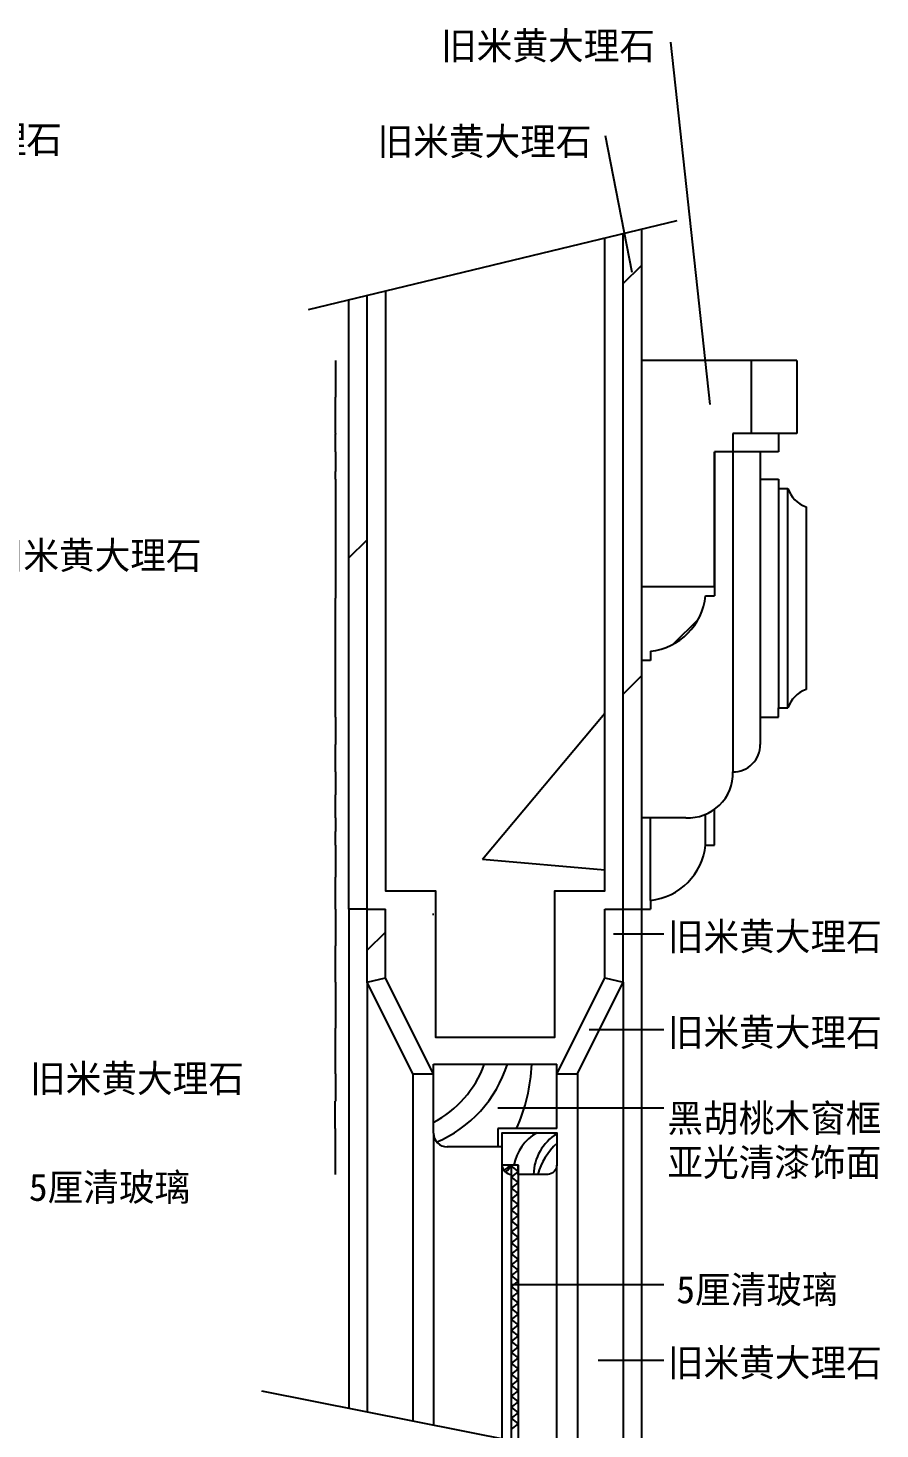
# Model space of a CAD drawing. Header units: metres. Extents: x 247 to 5330, y 146 to 7075.
# Drawn here: x 3418 to 5282, y 4011 to 7075 of the extents above; entities that cross this region are included whole.
import ezdxf

# ---------------------------------------------------------------- set-up
doc = ezdxf.new("R2010")
doc.units = ezdxf.units.M
for name, color, linetype in [('2', 2, 'Continuous'), ('3', 3, 'Continuous'), ('4', 4, 'Continuous'), ('7', 7, 'Continuous'), ('BH', 3, 'Continuous'), ('DIM', 3, 'Continuous'), ('TEXT', 3, 'Continuous')]:
    doc.layers.add(name, color=color, linetype=linetype)
doc.dimstyles.get("Standard").update_dxf_attribs({"dimtxt": 2.5, "dimasz": 2.5, "dimexe": 1.25, "dimexo": 0.625, "dimtad": 1, "dimcen": 2.5, "dimazin": 3, "dimtfac": 1, "dimtmove": 0, "dimatfit": 3})

# ---------------------------------------------------------------- blocks, each defined once
blk = doc.blocks.new('*D82')
for p, q in [((4090.59, 5148.07), (4090.59, 5068.07)), ((4090.34, 5068.07), (4090.09, 5068.07)), ((4090.59, 4988.07), (4090.59, 5068.07)), ((4090.59, 5068.07), (4090.59, 5068.07)), ((4090.84, 5068.07), (4091.09, 5068.07))]:
    blk.add_line(p, q)
at = {"layer": 'Defpoints'}
for p in [(4090.59, 5148.07), (4090.59, 5068.07), (4090.59, 4988.07)]:
    blk.add_point(p, dxfattribs=at)
at = {"layer": 'DIM', "insert": (4090.59, 5069.195), "char_height": 1, "attachment_point": 5}
blk.add_mtext('80', dxfattribs=at)
blk = doc.blocks.new('*D83')
for p, q in [((4090.41, 4668.07), (4090.41, 4618.07)), ((4090.16, 4618.07), (4089.91, 4618.07)), ((4090.59, 4618.07), (4090.41, 4618.07)), ((4090.59, 4568.07), (4090.59, 4618.07)), ((4090.84, 4618.07), (4091.09, 4618.07))]:
    blk.add_line(p, q)
at = {"layer": 'Defpoints'}
for p in [(4090.41, 4668.07), (4090.59, 4618.07), (4090.59, 4568.07)]:
    blk.add_point(p, dxfattribs=at)
at = {"layer": 'DIM', "insert": (4090.5, 4616.945), "char_height": 1, "attachment_point": 5}
blk.add_mtext('50', dxfattribs=at)
blk = doc.blocks.new('*D84')
for p, q in [((4090.59, 4788.07), (4090.59, 4728.07)), ((4090.16, 4728.07), (4089.91, 4728.07)), ((4090.41, 4668.07), (4090.41, 4728.07)), ((4090.41, 4728.07), (4090.59, 4728.07)), ((4090.84, 4728.07), (4091.09, 4728.07))]:
    blk.add_line(p, q)
at = {"layer": 'Defpoints'}
for p in [(4090.59, 4788.07), (4090.41, 4728.07), (4090.41, 4668.07)]:
    blk.add_point(p, dxfattribs=at)
at = {"layer": 'DIM', "insert": (4090.5, 4729.195), "char_height": 1, "attachment_point": 5}
blk.add_mtext('60', dxfattribs=at)
blk = doc.blocks.new('*D85')
for p, q in [((4090.59, 4988.07), (4090.59, 4888.07)), ((4090.34, 4888.07), (4090.09, 4888.07)), ((4090.59, 4788.07), (4090.59, 4888.07)), ((4090.59, 4888.07), (4090.59, 4888.07)), ((4090.84, 4888.07), (4091.09, 4888.07))]:
    blk.add_line(p, q)
at = {"layer": 'Defpoints'}
for p in [(4090.59, 4988.07), (4090.59, 4888.07), (4090.59, 4788.07)]:
    blk.add_point(p, dxfattribs=at)
at = {"layer": 'DIM', "insert": (4090.59, 4889.195), "char_height": 1, "attachment_point": 5}
blk.add_mtext('100', dxfattribs=at)
blk = doc.blocks.new('*D93')
for p, q in [((4090.59, 6348.07), (4090.59, 6268.07)), ((4090.34, 6268.07), (4090.09, 6268.07)), ((4090.59, 6188.07), (4090.59, 6268.07)), ((4090.59, 6268.07), (4090.59, 6268.07)), ((4090.84, 6268.07), (4091.09, 6268.07))]:
    blk.add_line(p, q)
at = {"layer": 'Defpoints'}
for p in [(4090.59, 6348.07), (4090.59, 6268.07), (4090.59, 6188.07)]:
    blk.add_point(p, dxfattribs=at)
at = {"layer": 'DIM', "insert": (4090.59, 6269.195), "char_height": 1, "attachment_point": 5}
blk.add_mtext('80', dxfattribs=at)
blk = doc.blocks.new('*D94')
for p, q in [((4090.59, 6148.07), (4090.59, 6105.23)), ((4090.34, 6105.23), (4090.09, 6105.23)), ((4090.59, 6088.07), (4090.59, 6105.23)), ((4090.59, 6105.23), (4090.59, 6105.23)), ((4090.84, 6105.23), (4091.09, 6105.23))]:
    blk.add_line(p, q)
at = {"layer": 'Defpoints'}
for p in [(4090.59, 6148.07), (4090.59, 6105.23), (4090.59, 6088.07)]:
    blk.add_point(p, dxfattribs=at)
at = {"layer": 'DIM', "insert": (4090.59, 6106.355), "char_height": 1, "attachment_point": 5}
blk.add_mtext('30', dxfattribs=at)
blk = doc.blocks.new('*D95')
for p, q in [((4090.59, 5448.07), (4090.59, 5398.07)), ((4090.34, 5398.07), (4090.09, 5398.07)), ((4090.59, 5348.07), (4090.59, 5398.07)), ((4090.59, 5398.07), (4090.59, 5398.07)), ((4090.84, 5398.07), (4091.09, 5398.07))]:
    blk.add_line(p, q)
at = {"layer": 'Defpoints'}
for p in [(4090.59, 5448.07), (4090.59, 5398.07), (4090.59, 5348.07)]:
    blk.add_point(p, dxfattribs=at)
at = {"layer": 'DIM', "insert": (4090.59, 5399.195), "char_height": 1, "attachment_point": 5}
blk.add_mtext('50', dxfattribs=at)
blk = doc.blocks.new('*D96')
for p, q in [((4090.59, 5568.07), (4090.59, 5508.07)), ((4090.34, 5508.07), (4090.09, 5508.07)), ((4090.59, 5448.07), (4090.59, 5508.07)), ((4090.59, 5508.07), (4090.59, 5508.07)), ((4090.84, 5508.07), (4091.09, 5508.07))]:
    blk.add_line(p, q)
at = {"layer": 'Defpoints'}
for p in [(4090.59, 5568.07), (4090.59, 5508.07), (4090.59, 5448.07)]:
    blk.add_point(p, dxfattribs=at)
at = {"layer": 'DIM', "insert": (4090.59, 5509.195), "char_height": 1, "attachment_point": 5}
blk.add_mtext('60', dxfattribs=at)
blk = doc.blocks.new('*D97')
for p, q in [((4090.59, 6088.07), (4090.59, 5828.07)), ((4090.34, 5828.07), (4090.09, 5828.07)), ((4090.59, 5568.07), (4090.59, 5828.07)), ((4090.59, 5828.07), (4090.59, 5828.07)), ((4090.84, 5828.07), (4091.09, 5828.07))]:
    blk.add_line(p, q)
at = {"layer": 'Defpoints'}
for p in [(4090.59, 6088.07), (4090.59, 5828.07), (4090.59, 5568.07)]:
    blk.add_point(p, dxfattribs=at)
at = {"layer": 'DIM', "insert": (4090.59, 5829.195), "char_height": 1, "attachment_point": 5}
blk.add_mtext('260', dxfattribs=at)
blk = doc.blocks.new('*D98')
for p, q in [((4090.34, 6186.49), (4090.09, 6186.49)), ((4090.59, 6188.07), (4090.59, 6186.49)), ((4090.59, 6148.07), (4090.59, 6186.49)), ((4090.59, 6186.49), (4090.59, 6186.49)), ((4090.84, 6186.49), (4091.09, 6186.49))]:
    blk.add_line(p, q)
at = {"layer": 'Defpoints'}
for p in [(4090.59, 6188.07), (4090.59, 6186.49), (4090.59, 6148.07)]:
    blk.add_point(p, dxfattribs=at)
at = {"layer": 'DIM', "insert": (4090.59, 6187.615), "char_height": 1, "attachment_point": 5}
blk.add_mtext('20', dxfattribs=at)
blk = doc.blocks.new('*D99')
for p, q in [((4090.59, 5288.08), (4090.59, 5218.08)), ((4090.34, 5218.08), (4090.09, 5218.08)), ((4090.59, 5148.07), (4090.59, 5218.08)), ((4090.59, 5218.08), (4090.59, 5218.08)), ((4090.84, 5218.08), (4091.09, 5218.08))]:
    blk.add_line(p, q)
at = {"layer": 'Defpoints'}
for p in [(4090.59, 5288.08), (4090.59, 5218.08), (4090.59, 5148.07)]:
    blk.add_point(p, dxfattribs=at)
at = {"layer": 'DIM', "insert": (4090.59, 5219.205), "char_height": 1, "attachment_point": 5}
blk.add_mtext('70', dxfattribs=at)
blk = doc.blocks.new('*D100')
for p, q in [((4090.59, 5348.07), (4090.59, 5318.08)), ((4090.34, 5318.08), (4090.09, 5318.08)), ((4090.59, 5288.08), (4090.59, 5318.08)), ((4090.59, 5318.08), (4090.59, 5318.08)), ((4090.84, 5318.08), (4091.09, 5318.08))]:
    blk.add_line(p, q)
at = {"layer": 'Defpoints'}
for p in [(4090.59, 5348.07), (4090.59, 5318.08), (4090.59, 5288.08)]:
    blk.add_point(p, dxfattribs=at)
at = {"layer": 'DIM', "insert": (4090.59, 5319.205), "char_height": 1, "attachment_point": 5}
blk.add_mtext('30', dxfattribs=at)

msp = doc.modelspace()

# ---------------------------------------------------------------- hatches: boundary and pattern name
at = {"layer": 'BH'}
h = msp.add_hatch(dxfattribs=at)
h.set_pattern_fill('AR-CONC', scale=10)
h.paths.add_polyline_path([(4159.98, 5148.07), (4199.98, 5148.07), (4199.98, 4997.52), (4304.7, 4788.07), (4304.98, 4788.07), (4304.98, 4809.07), (4574.98, 4809.07), (4574.98, 4788.07), (4575.26, 4788.07), (4679.98, 4997.52), (4679.98, 5148.07), (4719.98, 5148.07), (4719.98, 6625.65), (4679.98, 6615.99), (4679.98, 5188.07), (4570.54, 5188.07), (4570.54, 4868.07), (4309.42, 4868.07), (4309.42, 5188.07), (4199.98, 5188.07), (4199.98, 6500.09), (4159.98, 6490.43)])
h = msp.add_hatch(dxfattribs=at)
h.set_pattern_fill('ANSI33', scale=200)
h.paths.add_polyline_path([(4759.98, 6635.31), (4719.98, 6625.65), (4719.98, 5148.07), (4759.98, 5148.07), (4759.98, 5691.75)])
h.paths.add_polyline_path([(4679.98, 4997.52), (4719.98, 4988.07), (4719.98, 5148.07), (4679.98, 5148.07)])
h.paths.add_polyline_path([(4719.98, 4988.07), (4679.98, 4997.52), (4575.26, 4788.07), (4619.98, 4788.07)])
h = msp.add_hatch(dxfattribs=at)
h.set_pattern_fill('ANSI31', scale=1000)
h.paths.add_polyline_path([(4679.98, 6615.99), (4199.98, 6500.09), (4199.98, 5188.07), (4309.42, 5188.07), (4309.42, 4868.07), (4570.54, 4868.07), (4570.54, 5188.07), (4679.98, 5188.07)])
h = msp.add_hatch(dxfattribs=at)
h.set_pattern_fill('AR-CONC', scale=30)
h.paths.add_polyline_path([(4679.98, 6615.99), (4199.98, 6500.09), (4199.98, 5188.07), (4309.42, 5188.07), (4309.42, 4868.07), (4570.54, 4868.07), (4570.54, 5188.07), (4679.98, 5188.07)])
h = msp.add_hatch(dxfattribs=at)
h.set_pattern_fill('ANSI33', scale=200)
h.paths.add_polyline_path([(4119.98, 5148.07), (4159.98, 5148.07), (4159.98, 6490.43), (4119.98, 6480.77)])
h.paths.add_polyline_path([(4159.98, 4988.07), (4199.98, 4997.52), (4199.98, 5148.07), (4159.98, 5148.07)])
h.paths.add_polyline_path([(4199.98, 4997.52), (4159.98, 4988.07), (4259.98, 4788.07), (4304.7, 4788.07)])
h = msp.add_hatch(dxfattribs=at)
h.set_pattern_fill('ANSI33', scale=200)
h.paths.add_polyline_path([(4759.98, 6348.07), (4759.98, 5853.42), (4919.98, 5853.42), (4919.98, 6148.07), (4959.98, 6148.07), (4959.98, 6188.07), (4999.98, 6188.07), (4999.98, 6348.07)])
h.paths.add_polyline_path([(4759.98, 5691.75), (4779.98, 5691.75), (4779.98, 5712.17, 0.35), (4899.98, 5833.01), (4919.98, 5833.01), (4919.98, 5853.42), (4759.98, 5853.42)])

# ---------------------------------------------------------------- linework, layer by layer
at = {"layer": '2'}
msp.add_lwpolyline([(4199.98, 6500.09), (4199.98, 5188.07), (4309.42, 5188.07), (4309.42, 4868.07), (4570.54, 4868.07), (4570.54, 5188.07), (4679.98, 5188.07), (4679.98, 6615.99)], dxfattribs=at)
at = {"layer": '3'}
for p, q in [((5059.98, 6188.07), (4999.98, 6188.07)), ((5019.98, 6148.07), (4959.98, 6148.07)), ((5059.98, 6068.07), (5059.98, 5588.07)), ((5079.98, 5588.07), (5079.98, 6068.07)), ((4779.98, 5167.24), (4779.98, 5348.07)), ((4899.98, 5288.08), (4899.98, 5355.21))]:
    msp.add_line(p, q, dxfattribs=at)
at = {"layer": '4'}
for p, q in [((4719.98, 4988.07), (4719.98, 6625.65)), ((4759.98, 6635.31), (4759.98, 5691.75)), ((4119.98, 5148.07), (4119.98, 6480.77)), ((4159.98, 5148.07), (4159.98, 6490.43)), ((5099.98, 6348.07), (4759.98, 6348.07)), ((4999.98, 6348.07), (4999.98, 6188.07)), ((5099.98, 6348.07), (5099.98, 6188.07)), ((4999.98, 6188.07), (4959.98, 6188.07)), ((4959.98, 6188.07), (4959.98, 6148.07)), ((5099.98, 6188.07), (5059.98, 6188.07)), ((5059.98, 6188.07), (5059.98, 6148.07)), ((4919.98, 5853.42), (4919.98, 6148.07)), ((4919.98, 6148.07), (4919.98, 5853.42)), ((4959.98, 6148.07), (4919.98, 6148.07)), ((4959.98, 6148.07), (4959.98, 5448.07)), ((5019.98, 6148.07), (5019.98, 5508.07)), ((5059.98, 6148.07), (5019.98, 6148.07)), ((5019.98, 6088.07), (5059.98, 6088.07)), ((5059.98, 6088.07), (5059.98, 6068.07)), ((5059.98, 6068.07), (5079.98, 6068.07)), ((5119.98, 6028.07), (5119.98, 5628.07)), ((4759.98, 5853.42), (4919.98, 5853.42)), ((4919.98, 5853.42), (4919.98, 5833.01)), ((4899.98, 5833.01), (4919.98, 5833.01)), ((4779.98, 5712.17), (4779.98, 5691.75)), ((4759.98, 5691.75), (4759.98, 3929.95)), ((4779.98, 5691.75), (4759.98, 5691.75)), ((5059.98, 5588.07), (5079.98, 5588.07)), ((5059.98, 5568.07), (5059.98, 5588.07)), ((5019.98, 5568.07), (5059.98, 5568.07)), ((4919.98, 5288.08), (4919.98, 5366.37)), ((4857.18, 5348.07), (4759.98, 5348.07)), ((4899.98, 5288.08), (4919.98, 5288.08)), ((4119.98, 5148.07), (4119.98, 4056.54)), ((4159.98, 5148.07), (4119.98, 5148.07)), ((4159.98, 4988.07), (4159.98, 5148.07)), ((4159.98, 5148.07), (4199.98, 5148.07)), ((4199.98, 4997.52), (4199.98, 5148.07)), ((4679.98, 4997.52), (4679.98, 5148.07)), ((4679.98, 5148.07), (4719.98, 5148.07)), ((4719.98, 5148.07), (4759.98, 5148.07)), ((4759.98, 5148.07), (4779.98, 5148.07)), ((4779.98, 5167.24), (4779.98, 5148.07)), ((4159.98, 4988.07), (4199.98, 4997.52)), ((4304.98, 4787.52), (4199.98, 4997.52)), ((4574.98, 4787.52), (4679.98, 4997.52)), ((4679.98, 4997.52), (4719.98, 4988.07)), ((4159.98, 4988.07), (4159.98, 4048.63)), ((4259.98, 4788.07), (4159.98, 4988.07)), ((4619.98, 4788.07), (4719.98, 4988.07)), ((4719.98, 4988.07), (4719.98, 3937.86)), ((4259.98, 4788.07), (4259.98, 4028.85)), ((4259.98, 4788.07), (4304.98, 4788.07)), ((4304.98, 4809.07), (4574.98, 4809.07)), ((4304.98, 4658.17), (4304.98, 4809.07)), ((4574.98, 4668.07), (4574.98, 4809.07)), ((4574.98, 4788.07), (4619.98, 4788.07)), ((4619.98, 4788.07), (4619.98, 3957.64)), ((4304.98, 4658.17), (4304.98, 4019.95)), ((4445.98, 4668.07), (4445.98, 4628.17)), ((4574.98, 4668.07), (4445.98, 4668.07)), ((4445.98, 4628.17), (4334.98, 4628.17)), ((4454.98, 4628.17), (4414.98, 4628.17)), ((4454.98, 3990.28), (4454.98, 4588.07)), ((4574.98, 3966.54), (4574.98, 4588.07))]:
    msp.add_line(p, q, dxfattribs=at)
msp.add_lwpolyline([(4474.98, 4588.07), (4454.98, 4588.07), (4454.98, 4659.07), (4574.98, 4659.07), (4574.98, 4588.07, -0.39), (4554.98, 4568.07), (4489.98, 4568.07), (4489.98, 4588.07)], format="xyb", close=True, dxfattribs=at)
for centre, radius, start, end in [((5141.41, 6089.5), 65.06, 199.23, 250.77), ((4765.4, 5846.66), 135.28, 276.19, 354.21), ((5141.41, 5566.65), 65.06, 109.23, 160.77), ((4960.22, 5507.83), 59.76, 269.77, 0.23), ((4863.03, 5444.9), 97, 266.54, 1.88), ((4765.4, 5301.73), 135.28, 276.19, 354.21), ((4334.98, 4658.17), 30, 180, 270), ((4476.57, 4589.66), 21.65, 184.21, 265.79)]:
    msp.add_arc(centre, radius, start, end, dxfattribs=at)
at = {"layer": '7'}
for p, q in [((4474.98, 4588.07), (4474.98, 3986.32)), ((4489.98, 4588.07), (4489.98, 3983.36))]:
    msp.add_line(p, q, dxfattribs=at)
at = {"layer": 'BH'}
msp.add_lwpolyline([(4474.98, 4586.07), (4489.98, 4574.07), (4474.98, 4562.07), (4489.98, 4550.07), (4474.98, 4538.07), (4489.98, 4526.07), (4474.98, 4514.07), (4489.98, 4502.07), (4474.98, 4490.07), (4489.98, 4478.07), (4474.98, 4466.07), (4489.98, 4454.07), (4474.98, 4442.07), (4489.98, 4430.07), (4474.98, 4418.07), (4489.98, 4406.07), (4474.98, 4394.07), (4489.98, 4382.07), (4474.98, 4370.07), (4489.98, 4358.63), (4474.98, 4346.63), (4489.98, 4334.63), (4474.98, 4322.63), (4489.98, 4310.63), (4474.98, 4298.63), (4489.98, 4286.63), (4474.98, 4274.63), (4489.98, 4262.63), (4474.98, 4250.63), (4489.98, 4238.63), (4474.98, 4226.63), (4489.98, 4214.63), (4474.98, 4202.63), (4489.98, 4190.63), (4474.98, 4178.63), (4489.98, 4166.63), (4474.98, 4154.63), (4489.98, 4142.63), (4474.98, 4130.63), (4489.98, 4118.63), (4474.98, 4106.63), (4489.98, 4094.63), (4474.98, 4082.63), (4489.98, 4070.63), (4474.98, 4058.63), (4489.98, 4046.63), (4474.98, 4034.63), (4489.98, 4022.63), (4474.98, 4010.63)], dxfattribs=at)
for centre, radius, start, end in [((4197.37, 4889.01), 233.38, 297.32, 339.74), ((4205.87, 4890.56), 273.24, 292.65, 342.7), ((4114.98, 4830.7), 406.07, 336.38, 356.9), ((4585.1, 4567.26), 106.44, 120.45, 168.82), ((4631.85, 4565.15), 107.96, 121.76, 178.47), ((4680.13, 4524.63), 153.17, 133.43, 163.54), ((4453.34, 4597.36), 20.25, 288.25, 332.74), ((4448.18, 4595.12), 26.45, 304.73, 344.45)]:
    msp.add_arc(centre, radius, start, end, dxfattribs=at)
at = {"layer": 'DIM'}
for p, q in [((4031.67, 6459.45), (4837.82, 6654.11)), ((3929.21, 4094.28), (4901.26, 3902.01))]:
    msp.add_line(p, q, dxfattribs=at)

# ---------------------------------------------------------------- texts
at = {"layer": 'TEXT'}
for s, p in [('旧米黄大理石', (4321.64, 7006.3)), ('旧米黄大理石', (3024.85, 6801.54)), ('旧米黄大理石', (4182.79, 6797.02)), ('旧米黄大理石', (3330.1, 5892)), ('旧米黄大理石', (4817.78, 5058.23)), ('旧米黄大理石', (4817.78, 4848.9)), ('旧米黄大理石', (3422.61, 4747.78)), ('黑胡桃木窗框', (4816.66, 4661.01)), ('亚光清漆饰面', (4816.66, 4564.42)), ('5厘清玻璃', (3420.25, 4510.05)), ('5厘清玻璃', (4836.2, 4286.08)), ('旧米黄大理石', (4817.78, 4126.38))]:
    msp.add_text(s, height=60, dxfattribs=at).set_placement(p)

# ---------------------------------------------------------------- dimensions: what is measured, and where the dimension line sits
at = {"layer": 'DIM'}
for base, p1, p2, text, picture, middle in [((4090.59, 6268.07), (4090.59, 6188.07), (4090.59, 6348.07), '80', '*D93', (4090.59, 6269.195)), ((4090.59, 6186.49), (4090.59, 6148.07), (4090.59, 6188.07), '20', '*D98', (4090.59, 6187.615)), ((4090.59, 6105.23), (4090.59, 6088.07), (4090.59, 6148.07), '30', '*D94', (4090.59, 6106.355)), ((4090.59, 5828.07), (4090.59, 5568.07), (4090.59, 6088.07), '260', '*D97', (4090.59, 5829.195)), ((4090.59, 5508.07), (4090.59, 5448.07), (4090.59, 5568.07), '60', '*D96', (4090.59, 5509.195)), ((4090.59, 5398.07), (4090.59, 5348.07), (4090.59, 5448.07), '50', '*D95', (4090.59, 5399.195)), ((4090.59, 5318.08), (4090.59, 5288.08), (4090.59, 5348.07), '30', '*D100', (4090.59, 5319.205)), ((4090.59, 5218.08), (4090.59, 5148.07), (4090.59, 5288.08), '70', '*D99', (4090.59, 5219.205)), ((4090.59, 5068.07), (4090.59, 4988.07), (4090.59, 5148.07), '80', '*D82', (4090.59, 5069.195)), ((4090.59, 4888.07), (4090.59, 4788.07), (4090.59, 4988.07), '100', '*D85', (4090.59, 4889.195)), ((4090.41, 4728.07), (4090.41, 4668.07), (4090.59, 4788.07), '60', '*D84', (4090.5, 4729.195)), ((4090.59, 4618.07), (4090.59, 4568.07), (4090.41, 4668.07), '50', '*D83', (4090.5, 4616.945))]:
    dim = msp.add_linear_dim(base=base, p1=p1, p2=p2, text=text, dimstyle='Standard', dxfattribs=at)
    dim.commit()
    dim.dimension.update_dxf_attribs({"geometry": picture, "text_midpoint": middle})

# ---------------------------------------------------------------- leaders
for points in [[(4910.46, 6251.56), (4824.53, 7044.04)], [(4739.98, 6540.71), (4681.13, 6839.31)], [(4698.94, 5093.88), (4808.72, 5093.88)], [(4645.38, 4884.56), (4808.72, 4884.56)], [(4445.69, 4713.6), (4808.72, 4713.6)], [(4476.12, 4327.04), (4808.72, 4327.04)], [(4665.02, 4162.04), (4808.72, 4162.04)]]:
    msp.add_leader(points, dimstyle='Standard', dxfattribs=at)

doc.saveas('drawing.dxf')
